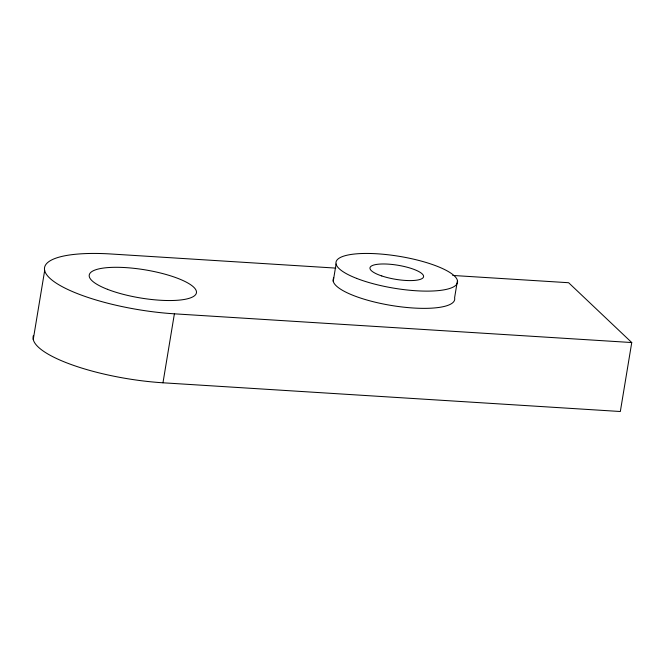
<?xml version="1.0" encoding="UTF-8"?>
<svg xmlns="http://www.w3.org/2000/svg" width="665" height="665" viewBox="0 0 665 665"><rect width="100%" height="100%" fill="white"/><g stroke="black" fill="none" stroke-linecap="round" stroke-linejoin="round"><path stroke-width="1" d="M33.25 339.491L44.671 270.522M452.732 275.451L568.625 282.725L631.75 342.541L620.329 411.51L162.975 382.791L174.388 313.822A99.609 26.118 9.4 0 1 49.659 278.061A99.609 26.118 9.4 0 1 111.263 254.005L335.808 268.103M333.232 281.245L336.083 264.005M457.445 280.563L454.594 297.804A61.579 16.143 9.4 0 1 391.477 305.484A61.579 16.143 9.4 0 1 333.739 277.904M174.388 313.822L631.75 342.541M162.975 382.791A99.609 26.118 9.4 0 1 33.4 335.559M107.422 289.308A54.331 14.248 9.4 0 0 195.444 294.836A54.331 14.248 9.4 0 0 125.61 267.604A54.331 14.248 9.4 0 0 107.422 289.308M381.785 275.958A27.165 7.124 9.4 0 0 423.53 276.898A27.165 7.124 9.4 0 0 384.985 263.988A27.165 7.124 9.4 0 0 381.785 275.958M356.64 278.394A61.579 16.143 9.4 0 0 456.398 284.662A61.579 16.143 9.4 0 0 377.255 253.797A61.579 16.143 9.4 0 0 356.64 278.394"/></g></svg>
